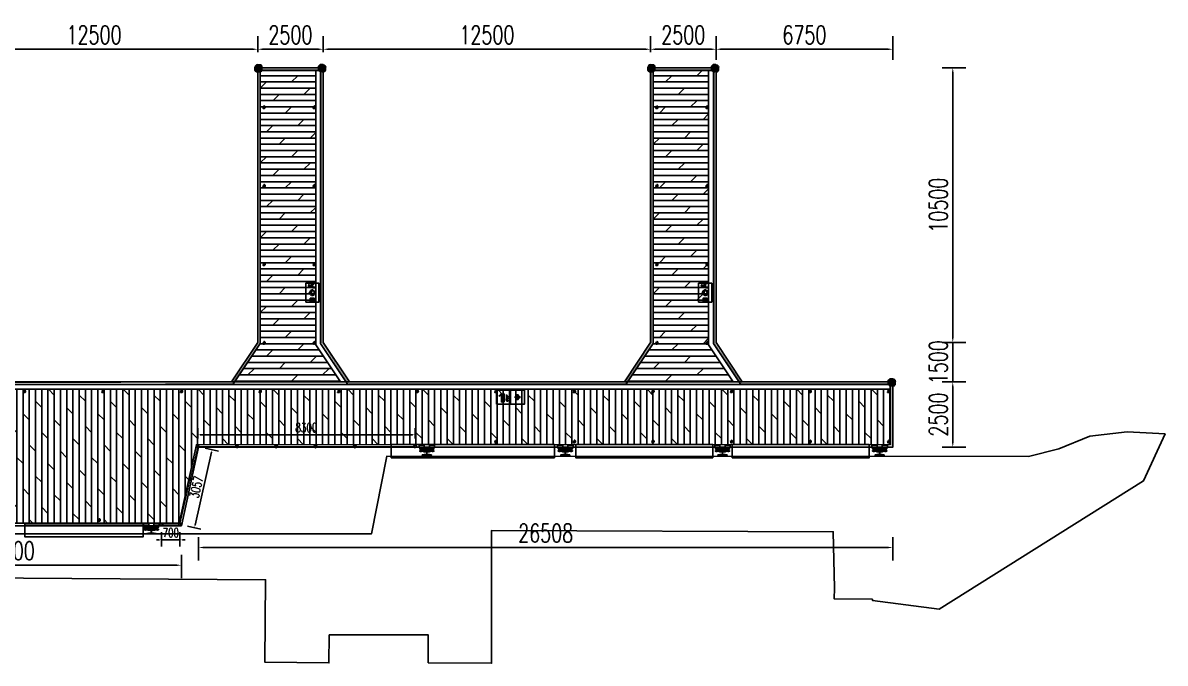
# Model space of a CAD drawing. Extents: x -18540 to 926017, y -610001 to -56924.
# Drawn here: x 711309 to 754926, y -328511 to -304045 of the extents above; entities that cross this region are included whole.
import ezdxf

# ---------------------------------------------------------------- set-up
doc = ezdxf.new("R2010")
doc.units = 0
doc.header["$LTSCALE"] = 10
doc.header["$MEASUREMENT"] = 0
doc.linetypes.add('ACAD_ISO14W100', pattern=[24, 12, -3, 0, -3, 0, -3, 0, -3])
doc.linetypes.add('CENTER', pattern=[2, 1.25, -0.25, 0.25, -0.25])
for name, color, linetype in [('PUB_DIM', 3, 'Continuous'), ('STAIR', 2, 'Continuous'), ('SURFACE', 6, 'Continuous'), ('W-ALUMINUM_FRAME铝架', 30, 'Continuous'), ('W-FLOAT_BOWL浮筒', 253, 'Continuous'), ('W-MOUNTING固定方式', 5, 'Continuous'), ('W-PLASTIC_RAILINGS塑木栏杆', 6, 'Continuous'), ('W-STEEL_FRAME钢架', 3, 'Continuous'), ('W-WOOD_FLOOR木地板', 30, 'Continuous')]:
    doc.layers.add(name, color=color, linetype=linetype)
for name, color, linetype, lineweight in [('护舷', 40, 'Continuous', 15), ('护角', 8, 'Continuous', 9), ('文字标注', 7, 'Continuous', 18)]:
    doc.layers.add(name, color=color, linetype=linetype, lineweight=lineweight)
doc.styles.add('STANDARD_T3', font='simplex.shx', dxfattribs={"width": 0.7, "bigfont": 'gbcbig.shx'})
doc.dimstyles.new('W&&100', dxfattribs={"dimtxt": 350, "dimasz": 100, "dimexe": 250, "dimexo": 300, "dimgap": 100, "dimtad": 1, "dimdec": 0, "dimzin": 0, "dimdsep": 46, "dimtxsty": 'STANDARD_T3', "dimcen": 0.09, "dimclrd": 1, "dimclre": 1, "dimclrt": 7, "dimazin": 2, "dimtfac": 1, "dimtdec": 0, "dimtix": 1, "dimtmove": 2, "dimatfit": 3, "dimfxl": 100, "dimtolj": 1, "dimtzin": 0, "dimarcsym": 0})
doc.dimstyles.new('W&&200', dxfattribs={"dimtxt": 700, "dimasz": 200, "dimexe": 500, "dimexo": 600, "dimgap": 200, "dimtad": 1, "dimdec": 0, "dimzin": 0, "dimdsep": 46, "dimtxsty": 'STANDARD_T3', "dimcen": 0.09, "dimclrd": 1, "dimclre": 1, "dimclrt": 7, "dimazin": 2, "dimtfac": 1, "dimtdec": 0, "dimtix": 1, "dimtmove": 2, "dimatfit": 3, "dimfxl": 100, "dimtolj": 1, "dimtzin": 0, "dimarcsym": 0})
pattern_1 = [(315, (-2455400.198, 1604377.926), (5.612660076, 5.612660076), []), (45, (-2455400.198, 1604377.926), (-5.612660076, 5.612660076), [])]
pattern_2 = [(315, (-2455400.198, 1604287.926), (5.612660076, 5.612660076), []), (45, (-2455400.198, 1604287.926), (-5.612660076, 5.612660076), [])]

# ---------------------------------------------------------------- blocks, each defined once
blk = doc.blocks.new('A$C9549bc64')
h = blk.add_hatch(color=256)
h.dxf.hatch_style = 1
h.paths.add_polyline_path([(184, 336), (184, 86), (284, 86)])
h = blk.add_hatch(color=256)
h.dxf.hatch_style = 1
edge = h.paths.add_edge_path()
edge.add_arc((480, 392), 108, 196.2965, 205.0439)
edge.add_arc((468, 386), 94.8, 205.0439, 214.3785)
edge.add_arc((433, 362), 52.4, 214.3785, 254.5692)
edge.add_arc((412, 285), 27.9, 18.3701, 74.5692, ccw=False)
edge.add_arc((409, 284), 30.5, -13.9571, 18.3701, ccw=False)
edge.add_arc((424, 281), 15.7, 300.4508, 346.0429, ccw=False)
edge.add_arc((420, 286), 22.4, 267.3708, 300.4508, ccw=False)
edge.add_arc((421, 296), 32, 239.8196, 267.3708, ccw=False)
edge.add_arc((436, 323), 62.7, 222.4174, 239.8196, ccw=False)
edge.add_arc((440, 326), 67.5, 205.6516, 222.4174, ccw=False)
edge.add_arc((464, 337), 94.3, 195.8057, 205.6516, ccw=False)
edge.add_arc((487, 344), 119, 187.03, 195.8057, ccw=False)
edge.add_arc((411, 335), 41.8, 167.9085, 187.03, ccw=False)
edge.add_arc((450, 326), 81.4, 154.2372, 167.9085, ccw=False)
edge = h.paths.add_edge_path()
edge.add_arc((485, 328), 120, 200.7545, 208.5371)
edge.add_arc((430, 299), 57.4, 208.5371, 219.7756)
edge.add_arc((534, 385), 192, 219.7756, 225.0173)
edge.add_arc((472, 323), 105, 225.0173, 232.1063)
edge.add_arc((422, 259), 23.7, 232.1063, 271.1094)
edge.add_arc((423, 219), 16.8, 44.3519, 91.1094, ccw=False)
edge.add_arc((421, 217), 19.2, 22.6325, 44.3519, ccw=False)
edge.add_arc((425, 218), 15.1, -1.9435, 22.6325, ccw=False)
edge.add_arc((430, 218), 10.2, 330.8057, 358.0565, ccw=False)
edge.add_arc((417, 225), 24.9, 313.4434, 330.8057, ccw=False)
edge.add_arc((422, 221), 18.4, 267.3708, 313.4434, ccw=False)
edge.add_arc((422, 238), 35.4, 234.5633, 267.3708, ccw=False)
edge.add_arc((423, 238), 35.7, 222.2933, 234.5633, ccw=False)
edge.add_arc((504, 312), 146, 216.228, 222.2933, ccw=False)
edge.add_arc((446, 269), 73.8, 192.6367, 216.228, ccw=False)
edge.add_arc((459, 272), 86.8, 170.9128, 192.6367, ccw=False)
edge = h.paths.add_edge_path()
edge.add_arc((486, 244), 121, 196.1194, 209.7614)
edge.add_arc((481, 242), 116, 209.7614, 223.6848)
edge.add_arc((436, 198), 53.4, 223.6848, 259.6161)
edge.add_arc((424, 132), 14.3, 6.3261, 79.6161, ccw=False)
edge.add_arc((420, 131), 18.6, -17.8938, 6.3261, ccw=False)
edge.add_arc((421, 131), 17.6, 317.1511, 342.1062, ccw=False)
edge.add_arc((418, 133), 20.8, 291.8893, 317.1511, ccw=False)
edge.add_arc((411, 151), 40.2, 273.7787, 291.8893, ccw=False)
edge.add_arc((411, 151), 40, 248.9125, 273.7787, ccw=False)
edge.add_arc((412, 153), 42.5, 224.8175, 248.9125, ccw=False)
edge.add_arc((407, 148), 35.5, 208.2935, 224.8175, ccw=False)
edge.add_arc((515, 206), 158, 200.4817, 208.2935, ccw=False)
edge.add_arc((433, 176), 70.6, 177.3708, 200.4817, ccw=False)
edge.add_arc((454, 175), 91.3, 157.0783, 177.3708, ccw=False)
h = blk.add_hatch(color=1)
h.dxf.hatch_style = 1
h.paths.add_polyline_path([(780, 285), (780, 355), (820, 355), (820, 285), (890, 285), (890, 245), (820, 245), (820, 175), (780, 175), (780, 245), (710, 245), (710, 285)])
for p, q in [((0, 530), (1061, 530)), ((530, 530), (530, 0))]:
    blk.add_line(p, q)
for points in [[(0, 530), (1063, 530), (1063, 0), (0, 0)], [(184, 336), (284, 336), (284, 86), (184, 86)], [(217, 401), (252, 401), (252, 336), (217, 336)]]:
    blk.add_lwpolyline(points, close=True)
for points in [[(217, 380), (171, 380), (171, 360), (217, 360)], [(184, 336), (184, 86), (284, 86), (184, 336)], [(252, 360), (291, 360), (291, 380), (252, 380)], [(369, 210), (369, 210)]]:
    blk.add_lwpolyline(points)
blk.add_lwpolyline([(369, 210, 0.059595), (381, 184, 0.060827), (397, 161, 0.158077), (426, 146, -0.331154), (438, 133, -0.106074), (437, 125, -0.10932), (433, 119, -0.110674), (426, 114, -0.079187), (414, 111, -0.108927), (397, 114, -0.105524), (382, 123, -0.072225), (376, 131, -0.034099), (367, 151, -0.101184), (362, 179, -0.088775), (369, 210)], format="xyb")
for points in [[(376, 362, 0.038186), (382, 346, 0.040752), (390, 333, 0.177185), (419, 312, -0.250251), (438, 294, -0.141997), (439, 277, -0.201599), (432, 267, -0.14535), (419, 264, -0.120797), (405, 268, -0.076078), (390, 280, -0.073285), (379, 297, -0.042987), (373, 312, -0.03831), (370, 329, -0.083628), (370, 343, -0.059723), (376, 362)], [(373, 286, 0.033971), (380, 271, 0.049077), (386, 262, 0.022875), (398, 249, 0.030941), (408, 240, 0.171845), (423, 235, -0.206897), (435, 230, -0.095053), (439, 224, -0.107646), (440, 218, -0.119467), (439, 213, -0.075903), (434, 207, -0.203782), (421, 202, -0.144135), (402, 209, -0.05359), (396, 214, -0.026471), (386, 226, -0.103302), (374, 253, -0.095073), (373, 286)]]:
    blk.add_lwpolyline(points, format="xyb", close=True)
at = {"color": 1}
blk.add_lwpolyline([(780, 285), (780, 355), (820, 355), (820, 285), (890, 285), (890, 245), (820, 245), (820, 175), (780, 175), (780, 245), (710, 245), (710, 285)], close=True, dxfattribs=at)
for centre, radius, start, end in [((206, 276), 110, 108.7959, 170.8595), ((203, 251), 113, 106.3658, 158.3757)]:
    blk.add_arc(centre, radius, start, end)
blk = doc.blocks.new('HW200a')
at = {"layer": 'W-STEEL_FRAME钢架'}
blk.add_lwpolyline([(-1440883, 1205965), (-1440803, 1205965), (-1440803, 1205953), (-1441003, 1205953), (-1441003, 1205965), (-1440923, 1205965, 0.414214), (-1440907, 1205981), (-1440907, 1206125, 0.414214), (-1440923, 1206141), (-1441003, 1206141), (-1441003, 1206153), (-1440803, 1206153), (-1440803, 1206141), (-1440883, 1206141, 0.414214), (-1440899, 1206125), (-1440899, 1205981, 0.414214)], format="xyb", close=True, dxfattribs=at)
blk = doc.blocks.new('A$C73597c6a')
h = blk.add_hatch()
h.set_pattern_fill('ANSI37', color=256, scale=5, angle=-90)
h.set_pattern_definition(pattern_1)
h.paths.add_polyline_path([(190, 358, 0.414214), (185, 353), (185, 338), (250, 338), (250, 344), (280, 344), (280, 353, 0.414214), (275, 358)])
h.paths.add_polyline_path([(275, 298, 0.414214), (280, 303), (280, 310), (250, 310), (250, 317), (185, 317), (185, 303, 0.414214), (190, 298)])
h = blk.add_hatch()
h.set_pattern_fill('ANSI37', color=256, scale=5, angle=-90)
h.set_pattern_definition(pattern_2)
h.paths.add_polyline_path([(190, 268, 0.414214), (185, 263), (185, 248), (250, 248), (250, 254), (280, 254), (280, 263, 0.414214), (275, 268)])
h.paths.add_polyline_path([(275, 208, 0.414214), (280, 213), (280, 220), (250, 220), (250, 227), (185, 227), (185, 213, 0.414214), (190, 208)])
h = blk.add_hatch()
h.set_pattern_fill('ANSI37', color=256, scale=5, angle=-90)
h.set_pattern_definition(pattern_1)
h.paths.add_polyline_path([(319, 358, 0.414214), (314, 353), (314, 344), (344, 344), (344, 338), (409, 338), (409, 353, 0.414214), (404, 358)])
h.paths.add_polyline_path([(404, 298, 0.414214), (409, 303), (409, 317), (344, 317), (344, 310), (314, 310), (314, 303, 0.414214), (319, 298)])
h = blk.add_hatch()
h.set_pattern_fill('ANSI37', color=256, scale=5, angle=-90)
h.set_pattern_definition(pattern_2)
h.paths.add_polyline_path([(319, 268, 0.414214), (314, 263), (314, 254), (344, 254), (344, 248), (409, 248), (409, 263, 0.414214), (404, 268)])
h.paths.add_polyline_path([(404, 208, 0.414214), (409, 213), (409, 227), (344, 227), (344, 220), (314, 220), (314, 213, 0.414214), (319, 208)])
for p, q in [((65, 336), (49, 336)), ((65, 319), (49, 319)), ((65, 246), (49, 246)), ((65, 229), (49, 229)), ((80, 336), (96, 336)), ((80, 319), (96, 319)), ((80, 246), (96, 246)), ((80, 229), (96, 229)), ((514, 336), (498, 336)), ((514, 319), (498, 319)), ((514, 246), (498, 246)), ((514, 229), (498, 229)), ((529, 336), (544, 336)), ((529, 319), (544, 319)), ((529, 246), (544, 246)), ((529, 229), (544, 229))]:
    blk.add_line(p, q)
for points in [[(200, 454), (200, 377), (0, 377), (0, 454)], [(394, 454), (394, 377), (594, 377), (594, 454)], [(25, 338), (25, 316), (255, 316), (255, 338)], [(25, 248), (25, 226), (255, 226), (255, 248)], [(64, 310), (51, 310), (49, 311), (49, 344), (51, 345), (64, 345), (65, 344), (65, 311)], [(64, 220), (51, 220), (49, 221), (49, 254), (51, 255), (64, 255), (65, 254), (65, 221)], [(65, 377), (65, 212), (80, 212), (80, 377)], [(81, 310), (94, 310), (96, 311), (96, 344), (94, 345), (81, 345), (80, 344), (80, 311)], [(81, 220), (94, 220), (96, 221), (96, 254), (94, 255), (81, 255), (80, 254), (80, 221)], [(471, 85), (471, 75), (121, 75), (121, 85)], [(165, 377), (165, 212), (180, 212), (180, 377)], [(250, 338), (250, 317), (185, 317), (185, 338)], [(250, 248), (250, 227), (185, 227), (185, 248)], [(280, 344), (280, 310), (250, 310), (250, 344)], [(280, 254), (280, 220), (250, 220), (250, 254)], [(314, 344), (314, 310), (344, 310), (344, 344)], [(314, 254), (314, 220), (344, 220), (344, 254)], [(569, 338), (569, 316), (339, 316), (339, 338)], [(569, 248), (569, 226), (339, 226), (339, 248)], [(344, 338), (344, 317), (409, 317), (409, 338)], [(344, 248), (344, 227), (409, 227), (409, 248)], [(429, 377), (429, 212), (414, 212), (414, 377)], [(512, 310), (500, 310), (498, 311), (498, 344), (500, 345), (512, 345), (514, 344), (514, 311)], [(512, 220), (500, 220), (498, 221), (498, 254), (500, 255), (512, 255), (514, 254), (514, 221)], [(529, 377), (529, 212), (514, 212), (514, 377)], [(530, 310), (543, 310), (544, 311), (544, 344), (543, 345), (530, 345), (529, 344), (529, 311)], [(530, 220), (543, 220), (544, 221), (544, 254), (543, 255), (530, 255), (529, 254), (529, 221)]]:
    blk.add_lwpolyline(points, close=True)
for points in [[(280, 353), (280, 303, -0.414214), (275, 298), (190, 298, -0.414214), (185, 303), (185, 353, -0.414214), (190, 358), (275, 358, -0.414214)], [(280, 263), (280, 213, -0.414214), (275, 208), (190, 208, -0.414214), (185, 213), (185, 263, -0.414214), (190, 268), (275, 268, -0.414214)], [(314, 353), (314, 303, 0.414214), (319, 298), (404, 298, 0.414214), (409, 303), (409, 353, 0.414214), (404, 358), (319, 358, 0.414214)], [(314, 263), (314, 213, 0.414214), (319, 208), (404, 208, 0.414214), (409, 213), (409, 263, 0.414214), (404, 268), (319, 268, 0.414214)]]:
    blk.add_lwpolyline(points, format="xyb", close=True)
for centre, radius, start, end in [((57, 341), 7.29, 143.1301, 216.8699), ((76, 327), 27, 161.0662, 198.9338), ((57, 314), 7.29, 143.1301, 216.8699), ((57, 251), 7.29, 143.1301, 216.8699), ((76, 237), 27, 161.0662, 198.9338), ((57, 224), 7.29, 143.1301, 216.8699), ((58, 341), 7.29, 323.1301, 36.8699), ((38, 327), 27, 341.0662, 18.9338), ((58, 314), 7.29, 323.1301, 36.8699), ((58, 251), 7.29, 323.1301, 36.8699), ((38, 237), 27, 341.0662, 18.9338), ((58, 224), 7.29, 323.1301, 36.8699), ((87, 341), 7.29, 143.1301, 216.8699), ((107, 327), 27, 161.0662, 198.9338), ((87, 314), 7.29, 143.1301, 216.8699), ((87, 251), 7.29, 143.1301, 216.8699), ((107, 237), 27, 161.0662, 198.9338), ((87, 224), 7.29, 143.1301, 216.8699), ((88, 341), 7.29, 323.1301, 36.8699), ((69, 327), 27, 341.0662, 18.9338), ((88, 314), 7.29, 323.1301, 36.8699), ((88, 251), 7.29, 323.1301, 36.8699), ((69, 237), 27, 341.0662, 18.9338), ((88, 224), 7.29, 323.1301, 36.8699), ((505, 341), 7.29, 143.1301, 216.8699), ((525, 327), 27, 161.0662, 198.9338), ((505, 314), 7.29, 143.1301, 216.8699), ((505, 251), 7.29, 143.1301, 216.8699), ((525, 237), 27, 161.0662, 198.9338), ((505, 224), 7.29, 143.1301, 216.8699), ((506, 341), 7.29, 323.1301, 36.8699), ((487, 327), 27, 341.0662, 18.9338), ((506, 314), 7.29, 323.1301, 36.8699), ((506, 251), 7.29, 323.1301, 36.8699), ((487, 237), 27, 341.0662, 18.9338), ((506, 224), 7.29, 323.1301, 36.8699), ((536, 341), 7.29, 143.1301, 216.8699), ((556, 327), 27, 161.0662, 198.9338), ((536, 314), 7.29, 143.1301, 216.8699), ((536, 251), 7.29, 143.1301, 216.8699), ((556, 237), 27, 161.0662, 198.9338), ((536, 224), 7.29, 143.1301, 216.8699), ((537, 341), 7.29, 323.1301, 36.8699), ((517, 327), 27, 341.0662, 18.9338), ((537, 314), 7.29, 323.1301, 36.8699), ((537, 251), 7.29, 323.1301, 36.8699), ((517, 237), 27, 341.0662, 18.9338), ((537, 224), 7.29, 323.1301, 36.8699)]:
    blk.add_arc(centre, radius, start, end)
at = {"layer": 'W-STEEL_FRAME钢架', "rotation": 180}
blk.add_blockref('HW200a', (-1440607, 1206238), dxfattribs=at)
blk = doc.blocks.new('A$C6f7a73f6')
blk.add_hatch(color=3).paths.add_polyline_path([(485, 384), (635, 384, 1)])
at = {"color": 5}
for p, q in [((228, 434), (240, 434)), ((228, 408), (240, 408)), ((228, 363), (240, 363)), ((228, 337), (240, 337)), ((293, 399), (305, 399)), ((293, 372), (305, 372))]:
    blk.add_line(p, q, dxfattribs=at)
at = {"color": 0, "linetype": 'ByBlock'}
blk.add_lwpolyline([(200, 634), (920, 634), (920, 134), (200, 134)], close=True, dxfattribs=at)
blk.add_lwpolyline([(200, 459), (350, 459), (350, 309), (200, 309)], close=True)
at = {"color": 6}
for points in [[(478, 432), (450, 450)], [(512, 466), (494, 496)], [(561, 480), (560, 516)], [(606, 468), (624, 496)], [(643, 430), (674, 448)], [(466, 384), (430, 386)], [(477, 338), (446, 320)], [(514, 304), (496, 272)], [(559, 288), (560, 256)], [(608, 302), (626, 272)], [(642, 336), (674, 318)], [(654, 384), (690, 386)]]:
    blk.add_lwpolyline(points, dxfattribs=at)
at = {"color": 7, "true_color": 0xffffff}
for points in [[(778, 503), (777, 511), (817, 525)], [(778, 503), (871, 504), (875, 512), (834, 522)], [(846, 441), (805, 439), (797, 435)], [(797, 435), (854, 438)], [(817, 440), (817, 456), (805, 456)], [(805, 439), (805, 456)], [(812, 468), (809, 456)], [(809, 456), (841, 457)], [(815, 489), (811, 484), (812, 476)], [(812, 476), (840, 478)], [(812, 468), (840, 470), (841, 457)], [(817, 529), (814, 505)], [(815, 489), (836, 486), (840, 482)], [(816, 468), (816, 477)], [(839, 502), (833, 530), (817, 529)], [(837, 453), (817, 456)], [(819, 501), (819, 489)], [(819, 489), (820, 477)], [(832, 485), (832, 477)], [(835, 502), (836, 486)], [(836, 469), (836, 478)], [(845, 454), (841, 457), (837, 453)], [(837, 453), (838, 441)], [(840, 478), (840, 482)], [(846, 441), (845, 454)], [(846, 441), (854, 438)], [(855, 418), (854, 438)], [(779, 406), (755, 384), (744, 359), (741, 347)], [(777, 349), (741, 347)], [(741, 335), (741, 339), (741, 347)], [(742, 319), (742, 323), (742, 331)], [(743, 302), (743, 307), (742, 315)], [(744, 290), (743, 294), (747, 299)], [(744, 290), (743, 298)], [(746, 335), (745, 339), (745, 347)], [(746, 319), (746, 323), (746, 331)], [(747, 303), (747, 307), (747, 315)], [(748, 290), (749, 347)], [(750, 335), (749, 339), (749, 347)], [(750, 319), (750, 323), (750, 331)], [(751, 303), (751, 307), (751, 315)], [(752, 291), (751, 299)], [(752, 291), (752, 295), (755, 299)], [(754, 335), (753, 339), (753, 348)], [(754, 319), (754, 323), (754, 331)], [(755, 303), (755, 307), (755, 315)], [(756, 291), (757, 348)], [(758, 340), (757, 344), (757, 348)], [(759, 319), (758, 323), (758, 336)], [(759, 303), (759, 307), (759, 315)], [(760, 291), (760, 299)], [(760, 291), (760, 299)], [(762, 340), (761, 344), (761, 348)], [(762, 324), (762, 328), (762, 336)], [(763, 303), (763, 308), (763, 320)], [(764, 291), (765, 348)], [(766, 340), (765, 344), (765, 348)], [(766, 324), (766, 328), (766, 336)], [(767, 308), (767, 312), (767, 320)], [(768, 291), (768, 296), (767, 304)], [(768, 291), (768, 296), (768, 300), (771, 304)], [(770, 340), (769, 344), (769, 348)], [(770, 324), (770, 328), (770, 336)], [(771, 308), (771, 312), (771, 320)], [(772, 292), (773, 349)], [(774, 340), (774, 345), (773, 349)], [(775, 324), (774, 328), (774, 336)], [(775, 308), (775, 312), (775, 320)], [(776, 292), (776, 296), (776, 304)], [(792, 374), (780, 369), (777, 357)], [(777, 357), (777, 349)], [(779, 406), (794, 419), (797, 435)], [(792, 374), (825, 367), (861, 373)], [(798, 431), (854, 434)], [(855, 418), (860, 406), (872, 402)], [(878, 358), (874, 370), (861, 373)], [(872, 402), (880, 403)], [(892, 411), (891, 358), (878, 358)], [(881, 394), (882, 374), (878, 358)], [(880, 411), (881, 394)], [(892, 411), (880, 411)], [(881, 394), (893, 395)], [(882, 374), (894, 375)], [(890, 366), (915, 364)], [(892, 403), (913, 404)], [(896, 403), (898, 367)], [(897, 399), (917, 400)], [(898, 371), (918, 368)], [(913, 404), (915, 364)], [(917, 400), (918, 368)]]:
    blk.add_lwpolyline(points, dxfattribs=at)
at = {"color": 6}
blk.add_circle((560, 384), 75, dxfattribs=at)
at = {"color": 5}
for centre, radius in [((311, 385), 31), ((325, 385), 6)]:
    blk.add_circle(centre, radius, dxfattribs=at)
for centre, start, end in [((234, 434), 0, 180), ((234, 408), 180, 0), ((234, 363), 0, 180), ((234, 337), 180, 0), ((299, 399), 0, 180), ((299, 372), 180, 0)]:
    blk.add_arc(centre, 6, start, end, dxfattribs=at)
blk = doc.blocks.new('ZFQ')
at = {"layer": 'W-WOOD_FLOOR木地板'}
h = blk.add_hatch(dxfattribs=at)
h.set_pattern_fill('DOLMIT', color=256, scale=300)
h.set_pattern_definition([(0, (-1737049.58, -2606807.6), (0, 238.122618), []), (45, (-1737049.6, -2606807.6), (-476.24491, 476.24491), [336.75638, -673.512])])
h.paths.add_polyline_path([(965, 11900), (-1150, 11900), (-1150, 1470), (-2130, 0), (1907, 0), (965, 1414)])
at = {"layer": 'W-ALUMINUM_FRAME铝架', "color": 0}
for points in [[(965, 11900), (965, 1414), (1907, 0)], [(1150, 11900), (1150, 1470), (2130, 0)]]:
    blk.add_lwpolyline(points, dxfattribs=at)
at = {"layer": 'W-STEEL_FRAME钢架'}
for points in [[(-2250, 0), (-1250, 1500), (-1250, 12000), (1250, 12000), (1250, 1500), (2250, 0)], [(-2130, 0), (-1150, 1470), (-1150, 11900), (1150, 11900), (1150, 1470), (2130, 0)]]:
    blk.add_lwpolyline(points, close=True, dxfattribs=at)
at = {"layer": 'W-STEEL_FRAME钢架', "rotation": 90}
blk.add_blockref('A$C6f7a73f6', (1218, 2846), dxfattribs=at)
blk = doc.blocks.new('*D2583')
at = {"layer": 'Defpoints', "color": 0, "transparency": 16777216}
for p in [(737777, -305055), (737777, -316262), (744527, -317762)]:
    blk.add_point(p, dxfattribs=at)
at = {"layer": 'W-STEEL_FRAME钢架', "color": 1, "lineweight": -2, "transparency": 16777216}
for p, q in [((737777, -305455), (737777, -304555)), ((744527, -305455), (744527, -304555)), ((744327, -305055), (737977, -305055))]:
    blk.add_line(p, q, dxfattribs=at)
at = {"layer": 'W-STEEL_FRAME钢架', "color": 1, "transparency": 16777216}
for points in [[(737977, -305021), (737977, -305088), (737777, -305055)], [(744327, -305021), (744327, -305088), (744527, -305055)]]:
    blk.add_solid(points, dxfattribs=at)
at = {"layer": 'W-STEEL_FRAME钢架', "color": 7, "transparency": 16777216, "insert": (741152, -304505), "char_height": 700, "attachment_point": 5, "style": 'STANDARD_T3'}
blk.add_mtext('\\A1;6750', dxfattribs=at)
blk = doc.blocks.new('*D2584')
at = {"layer": 'Defpoints', "color": 0, "transparency": 16777216}
for p in [(735277, -305055), (735277, -305762), (737777, -316262)]:
    blk.add_point(p, dxfattribs=at)
at = {"layer": 'W-STEEL_FRAME钢架', "color": 1, "lineweight": -2, "transparency": 16777216}
for p, q in [((735277, -305162), (735277, -304555)), ((737777, -305455), (737777, -304555)), ((737577, -305055), (735477, -305055))]:
    blk.add_line(p, q, dxfattribs=at)
at = {"layer": 'W-STEEL_FRAME钢架', "color": 1, "transparency": 16777216}
for points in [[(735477, -305021), (735477, -305088), (735277, -305055)], [(737577, -305021), (737577, -305088), (737777, -305055)]]:
    blk.add_solid(points, dxfattribs=at)
at = {"layer": 'W-STEEL_FRAME钢架', "color": 7, "transparency": 16777216, "insert": (736527, -304505), "char_height": 700, "attachment_point": 5, "style": 'STANDARD_T3'}
blk.add_mtext('\\A1;2500', dxfattribs=at)
blk = doc.blocks.new('*D2585')
at = {"layer": 'Defpoints', "color": 0, "transparency": 16777216}
for p in [(722777, -305055), (722777, -305762), (735277, -305762)]:
    blk.add_point(p, dxfattribs=at)
at = {"layer": 'W-STEEL_FRAME钢架', "color": 1, "lineweight": -2, "transparency": 16777216}
for p, q in [((722777, -305162), (722777, -304555)), ((735277, -305162), (735277, -304555)), ((735077, -305055), (722977, -305055))]:
    blk.add_line(p, q, dxfattribs=at)
at = {"layer": 'W-STEEL_FRAME钢架', "color": 1, "transparency": 16777216}
for points in [[(722977, -305021), (722977, -305088), (722777, -305055)], [(735077, -305021), (735077, -305088), (735277, -305055)]]:
    blk.add_solid(points, dxfattribs=at)
at = {"layer": 'W-STEEL_FRAME钢架', "color": 7, "transparency": 16777216, "insert": (729027, -304505), "char_height": 700, "attachment_point": 5, "style": 'STANDARD_T3'}
blk.add_mtext('\\A1;12500', dxfattribs=at)
blk = doc.blocks.new('*D2586')
at = {"layer": 'Defpoints', "color": 0, "transparency": 16777216}
for p in [(720277, -305055), (720277, -305762), (722777, -305762)]:
    blk.add_point(p, dxfattribs=at)
at = {"layer": 'W-STEEL_FRAME钢架', "color": 1, "lineweight": -2, "transparency": 16777216}
for p, q in [((720277, -305162), (720277, -304555)), ((722777, -305162), (722777, -304555)), ((722577, -305055), (720477, -305055))]:
    blk.add_line(p, q, dxfattribs=at)
at = {"layer": 'W-STEEL_FRAME钢架', "color": 1, "transparency": 16777216}
for points in [[(720477, -305021), (720477, -305088), (720277, -305055)], [(722577, -305021), (722577, -305088), (722777, -305055)]]:
    blk.add_solid(points, dxfattribs=at)
at = {"layer": 'W-STEEL_FRAME钢架', "color": 7, "transparency": 16777216, "insert": (721527, -304505), "char_height": 700, "attachment_point": 5, "style": 'STANDARD_T3'}
blk.add_mtext('\\A1;2500', dxfattribs=at)
blk = doc.blocks.new('*D2587')
at = {"layer": 'Defpoints', "color": 0, "transparency": 16777216}
for p in [(707777, -305055), (707777, -305762), (720277, -305762)]:
    blk.add_point(p, dxfattribs=at)
at = {"layer": 'W-STEEL_FRAME钢架', "color": 1, "lineweight": -2, "transparency": 16777216}
for p, q in [((707777, -305162), (707777, -304555)), ((720277, -305162), (720277, -304555)), ((720077, -305055), (707977, -305055))]:
    blk.add_line(p, q, dxfattribs=at)
at = {"layer": 'W-STEEL_FRAME钢架', "color": 1, "transparency": 16777216}
for points in [[(707977, -305021), (707977, -305088), (707777, -305055)], [(720077, -305021), (720077, -305088), (720277, -305055)]]:
    blk.add_solid(points, dxfattribs=at)
at = {"layer": 'W-STEEL_FRAME钢架', "color": 7, "transparency": 16777216, "insert": (714027, -304505), "char_height": 700, "attachment_point": 5, "style": 'STANDARD_T3'}
blk.add_mtext('\\A1;12500', dxfattribs=at)
blk = doc.blocks.new('*D2578')
at = {"layer": 'Defpoints', "color": 0, "transparency": 16777216}
for p in [(744527, -317762), (746816, -317762), (744527, -320262)]:
    blk.add_point(p, dxfattribs=at)
at = {"layer": 'W-STEEL_FRAME钢架', "color": 1, "lineweight": -2, "transparency": 16777216}
for p, q in [((746416, -317762), (747316, -317762)), ((746816, -320062), (746816, -317962)), ((746416, -320262), (747316, -320262))]:
    blk.add_line(p, q, dxfattribs=at)
at = {"layer": 'W-STEEL_FRAME钢架', "color": 1, "transparency": 16777216}
for points in [[(746783, -317962), (746850, -317962), (746816, -317762)], [(746783, -320062), (746850, -320062), (746816, -320262)]]:
    blk.add_solid(points, dxfattribs=at)
at = {"layer": 'W-STEEL_FRAME钢架', "color": 7, "transparency": 16777216, "insert": (746266, -319012), "char_height": 700, "attachment_point": 5, "rotation": 90, "style": 'STANDARD_T3'}
blk.add_mtext('\\A1;2500', dxfattribs=at)
blk = doc.blocks.new('*D2581')
at = {"layer": 'Defpoints', "color": 0, "transparency": 16777216}
for p in [(704062, -323262), (717362, -323262), (717362, -324768)]:
    blk.add_point(p, dxfattribs=at)
at = {"layer": 'W-STEEL_FRAME钢架', "color": 1, "lineweight": -2, "transparency": 16777216}
for p, q in [((704062, -324368), (704062, -325268)), ((717362, -324368), (717362, -325268)), ((704262, -324768), (717162, -324768))]:
    blk.add_line(p, q, dxfattribs=at)
at = {"layer": 'W-STEEL_FRAME钢架', "color": 1, "transparency": 16777216}
for points in [[(704262, -324735), (704262, -324802), (704062, -324768)], [(717162, -324735), (717162, -324802), (717362, -324768)]]:
    blk.add_solid(points, dxfattribs=at)
at = {"layer": 'W-STEEL_FRAME钢架', "color": 7, "transparency": 16777216, "insert": (710712, -324218), "char_height": 700, "attachment_point": 5, "style": 'STANDARD_T3'}
blk.add_mtext('\\A1;13300', dxfattribs=at)
blk = doc.blocks.new('*D2582')
at = {"layer": 'Defpoints', "color": 0, "transparency": 16777216}
for p in [(718019, -320263), (744527, -320262), (744527, -324091)]:
    blk.add_point(p, dxfattribs=at)
at = {"layer": 'W-STEEL_FRAME钢架', "color": 1, "lineweight": -2, "transparency": 16777216}
for p, q in [((718019, -323692), (718019, -324592)), ((744527, -323691), (744527, -324591)), ((718219, -324092), (744327, -324091))]:
    blk.add_line(p, q, dxfattribs=at)
at = {"layer": 'W-STEEL_FRAME钢架', "color": 1, "transparency": 16777216}
for points in [[(718219, -324059), (718219, -324125), (718019, -324092)], [(744327, -324058), (744327, -324124), (744527, -324091)]]:
    blk.add_solid(points, dxfattribs=at)
at = {"layer": 'W-STEEL_FRAME钢架', "color": 7, "transparency": 16777216, "insert": (731273, -323542), "char_height": 700, "attachment_point": 5, "rotation": 0.0018, "style": 'STANDARD_T3'}
blk.add_mtext('\\A1;26508', dxfattribs=at)
blk = doc.blocks.new('*D2594')
at = {"layer": 'Defpoints', "color": 0, "transparency": 16777216}
for p in [(737777, -316262), (746816, -316262), (744527, -317762)]:
    blk.add_point(p, dxfattribs=at)
at = {"layer": 'W-STEEL_FRAME钢架', "color": 1, "lineweight": -2, "transparency": 16777216}
for p, q in [((746816, -316062), (746816, -315862)), ((746416, -316262), (747316, -316262)), ((746816, -317762), (746816, -316262)), ((746416, -317762), (747316, -317762)), ((746816, -317962), (746816, -318162))]:
    blk.add_line(p, q, dxfattribs=at)
at = {"layer": 'W-STEEL_FRAME钢架', "color": 1, "transparency": 16777216}
for points in [[(746783, -316062), (746850, -316062), (746816, -316262)], [(746783, -317962), (746850, -317962), (746816, -317762)]]:
    blk.add_solid(points, dxfattribs=at)
at = {"layer": 'W-STEEL_FRAME钢架', "color": 7, "transparency": 16777216, "insert": (746266, -317012), "char_height": 700, "attachment_point": 5, "rotation": 90, "style": 'STANDARD_T3'}
blk.add_mtext('\\A1;1500', dxfattribs=at)
blk = doc.blocks.new('*D2595')
at = {"layer": 'Defpoints', "color": 0, "transparency": 16777216}
for p in [(737777, -305762), (746816, -305762), (737777, -316262)]:
    blk.add_point(p, dxfattribs=at)
at = {"layer": 'W-STEEL_FRAME钢架', "color": 1, "lineweight": -2, "transparency": 16777216}
for p, q in [((746416, -305762), (747316, -305762)), ((746816, -316062), (746816, -305962)), ((746416, -316262), (747316, -316262))]:
    blk.add_line(p, q, dxfattribs=at)
at = {"layer": 'W-STEEL_FRAME钢架', "color": 1, "transparency": 16777216}
for points in [[(746783, -305962), (746850, -305962), (746816, -305762)], [(746783, -316062), (746850, -316062), (746816, -316262)]]:
    blk.add_solid(points, dxfattribs=at)
at = {"layer": 'W-STEEL_FRAME钢架', "color": 7, "transparency": 16777216, "insert": (746266, -311012), "char_height": 700, "attachment_point": 5, "rotation": 90, "style": 'STANDARD_T3'}
blk.add_mtext('\\A1;10500', dxfattribs=at)
blk = doc.blocks.new('护角')
at = {"layer": '护角', "linetype": 'Continuous', "lineweight": 0}
h = blk.add_hatch(dxfattribs=at)
h.set_pattern_fill('ANGLE', color=40, scale=5, angle=45)
h.set_pattern_definition([(45, (0, 0), (-24.6957, 24.6957), [25.4, -9.525]), (135, (0, 0), (-24.6957, -24.6957), [25.4, -9.525])])
h.paths.add_polyline_path([(229, 177, 0.414214), (177, 229), (0, 229), (0, 100, 0.414214), (100, 0), (229, 0)])
h.paths.add_polyline_path([(177, 280), (67, 280), (0, 229), (177, 229)])
h.paths.add_polyline_path([(177, 280), (177, 229, -0.414214), (229, 177), (280, 177, 0.414214)])
h.paths.add_polyline_path([(280, 177), (229, 177), (229, 0), (280, 65)])
at = {"layer": '护角', "color": 40, "linetype": 'Continuous', "lineweight": 0}
for p, q in [((0, 229), (67, 280)), ((0, 229), (0, 100)), ((177, 229), (0, 229)), ((67, 280), (177, 280)), ((100, 0), (229, 0)), ((177, 229), (177, 280)), ((229, 177), (229, 0)), ((229, 177), (280, 177)), ((229, 0), (280, 65)), ((280, 177), (280, 65))]:
    blk.add_line(p, q, dxfattribs=at)
at = {"layer": '护角', "color": 1, "linetype": 'CENTER', "ltscale": 0.2}
for p, q in [((224, 229), (235, 229)), ((229, 224), (229, 235))]:
    blk.add_line(p, q, dxfattribs=at)
at = {"layer": '护角', "color": 40, "linetype": 'Continuous', "lineweight": 0}
for centre, radius, start, end in [((100, 100), 100, 180, 270), ((177, 177), 103, 0, 90), ((177, 177), 52.2, 0, 90)]:
    blk.add_arc(centre, radius, start, end, dxfattribs=at)
blk = doc.blocks.new('A$Cfe1adb12')
at = {"layer": '护舷', "rotation": 320.3357902113834}
blk.add_blockref('护角', (0, 179), dxfattribs=at)
blk = doc.blocks.new('*D2600')
at = {"layer": 'Defpoints', "color": 0, "transparency": 16777216}
for p in [(716608, -323209), (717308, -323209), (717308, -323800)]:
    blk.add_point(p, dxfattribs=at)
at = {"layer": '文字标注', "color": 1, "lineweight": -2, "transparency": 16777216}
for p, q in [((716608, -323509), (716608, -324050)), ((717308, -323509), (717308, -324050)), ((716508, -323800), (716408, -323800)), ((716608, -323800), (717308, -323800)), ((717408, -323800), (717508, -323800))]:
    blk.add_line(p, q, dxfattribs=at)
at = {"layer": '文字标注', "color": 1, "transparency": 16777216}
for points in [[(716508, -323784), (716508, -323817), (716608, -323800)], [(717408, -323784), (717408, -323817), (717308, -323800)]]:
    blk.add_solid(points, dxfattribs=at)
at = {"layer": '文字标注', "color": 7, "transparency": 16777216, "insert": (716958, -323525), "char_height": 350, "attachment_point": 5, "style": 'STANDARD_T3'}
blk.add_mtext('\\A1;700', dxfattribs=at)
blk = doc.blocks.new('*D2601')
at = {"layer": 'Defpoints', "color": 0, "transparency": 16777216}
for p in [(717984, -320227), (718539, -320353), (717308, -323209)]:
    blk.add_point(p, dxfattribs=at)
at = {"layer": '文字标注', "color": 1, "lineweight": -2, "transparency": 16777216}
for p, q in [((717886, -323237), (718517, -320451)), ((718276, -320294), (718783, -320408)), ((717601, -323275), (718108, -323390))]:
    blk.add_line(p, q, dxfattribs=at)
at = {"layer": '文字标注', "color": 1, "transparency": 16777216}
for points in [[(718501, -320447), (718534, -320454), (718539, -320353)], [(717870, -323233), (717902, -323241), (717864, -323335)]]:
    blk.add_solid(points, dxfattribs=at)
at = {"layer": '文字标注', "color": 7, "transparency": 16777216, "insert": (717934, -321783), "char_height": 350, "attachment_point": 5, "rotation": 77.2376, "style": 'STANDARD_T3'}
blk.add_mtext('\\A1;3057', dxfattribs=at)
blk = doc.blocks.new('*D2602')
at = {"layer": 'Defpoints', "color": 0, "transparency": 16777216}
for p in [(726284, -319786), (717984, -320227), (726284, -320227)]:
    blk.add_point(p, dxfattribs=at)
at = {"layer": '文字标注', "color": 1, "lineweight": -2, "transparency": 16777216}
for p, q in [((717984, -319927), (717984, -319536)), ((726284, -319927), (726284, -319536)), ((718084, -319786), (726184, -319786))]:
    blk.add_line(p, q, dxfattribs=at)
at = {"layer": '文字标注', "color": 1, "transparency": 16777216}
for points in [[(718084, -319769), (718084, -319803), (717984, -319786)], [(726184, -319769), (726184, -319803), (726284, -319786)]]:
    blk.add_solid(points, dxfattribs=at)
at = {"layer": '文字标注', "color": 7, "transparency": 16777216, "insert": (722134, -319511), "char_height": 350, "attachment_point": 5, "style": 'STANDARD_T3'}
blk.add_mtext('\\A1;8300', dxfattribs=at)

msp = doc.modelspace()

# ---------------------------------------------------------------- hatches: boundary and pattern name
at = {"layer": 'W-WOOD_FLOOR木地板'}
h = msp.add_hatch(dxfattribs=at)
h.set_pattern_fill('DOLMIT', color=256, scale=300, angle=90)
h.set_pattern_definition([(90, (-1051029.48, -2919039.24), (-238.122618, 1e-14), []), (135, (-1051029.5, -2919039.24), (-476.24491, -476.24491), [336.75638, -673.512])])
h.paths.add_polyline_path([(744429.6, -318046.8), (697695, -318046.8), (698758.2, -320775.4), (701073.4, -320165.1), (704161.6, -319855.8), (704161.6, -323161.8), (717281.1, -323161.8), (717938.6, -320162.6), (744429.6, -320161.8)])

# ---------------------------------------------------------------- linework, layer by layer
msp.add_lwpolyline([(707611.4, -325241.3), (720575.1, -325324), (720546.8, -328471.2), (722994.8, -328501.5), (723008, -327431.1), (726786.4, -327432.8), (726786, -328495.1), (729209.1, -328510.6), (729209.7, -323437.7), (742255.6, -323492), (742295.2, -325649.5), (742289, -326058.4), (743747.9, -326066.7), (743747.7, -326111.9), (746297.7, -326444.9), (754101.9, -321550), (754926, -319748.5), (753472.7, -319666.9), (752049.6, -319834), (750865.2, -320326.1), (749706.7, -320612.3), (725200.9, -320602), (724627, -323564.5), (703979.2, -323564.5)])
at = {"layer": 'PUB_DIM', "color": 3, "linetype": 'ACAD_ISO14W100'}
for p, q in [((720553.6, -307296.5), (720467.7, -307245.4)), ((720540, -307230.3), (720481.1, -307311.1)), ((722468.5, -307296.5), (722382.6, -307245.4)), ((722454.9, -307230.3), (722396, -307311.1)), ((735553.6, -307296.5), (735467.7, -307245.4)), ((735540, -307230.3), (735481.1, -307311.1)), ((737468.5, -307296.5), (737382.6, -307245.4)), ((737454.9, -307230.3), (737396, -307311.1)), ((720553.6, -310296.5), (720467.7, -310245.4)), ((720540, -310230.3), (720481.1, -310311.1)), ((722468.5, -310296.5), (722382.6, -310245.4)), ((722454.9, -310230.3), (722396, -310311.1)), ((735553.6, -310296.5), (735467.7, -310245.4)), ((735540, -310230.3), (735481.1, -310311.1)), ((737468.5, -310296.5), (737382.6, -310245.4)), ((737454.9, -310230.3), (737396, -310311.1)), ((720553.6, -313296.5), (720467.7, -313245.4)), ((720540, -313230.3), (720481.1, -313311.1)), ((722468.5, -313296.5), (722382.6, -313245.4)), ((722454.9, -313230.3), (722396, -313311.1)), ((735553.6, -313296.5), (735467.7, -313245.4)), ((735540, -313230.3), (735481.1, -313311.1)), ((737468.5, -313296.5), (737382.6, -313245.4)), ((737454.9, -313230.3), (737396, -313311.1)), ((720553.6, -316296.5), (720467.7, -316245.4)), ((720540, -316230.3), (720481.1, -316311.1)), ((722468.5, -316296.5), (722382.6, -316245.4)), ((722454.9, -316230.3), (722396, -316311.1)), ((735553.6, -316296.5), (735467.7, -316245.4)), ((735540, -316230.3), (735481.1, -316311.1)), ((737468.5, -316296.5), (737382.6, -316245.4)), ((737454.9, -316230.3), (737396, -316311.1)), ((711403.6, -318151.4), (711317.7, -318100.2)), ((711390, -318085.1), (711331.1, -318165.9)), ((714403.6, -318151.4), (714317.7, -318100.2)), ((714390, -318085.1), (714331.1, -318165.9)), ((717403.6, -318151.4), (717317.7, -318100.2)), ((717390, -318085.1), (717331.1, -318165.9)), ((720403.6, -318151.4), (720317.7, -318100.2)), ((720390, -318085.1), (720331.1, -318165.9)), ((723403.6, -318151.4), (723317.7, -318100.2)), ((723390, -318085.1), (723331.1, -318165.9)), ((726403.6, -318151.4), (726317.7, -318100.2)), ((726390, -318085.1), (726331.1, -318165.9)), ((729403.6, -318151.4), (729317.7, -318100.2)), ((729390, -318085.1), (729331.1, -318165.9)), ((732403.6, -318151.4), (732317.7, -318100.2)), ((732390, -318085.1), (732331.1, -318165.9)), ((735403.6, -318151.4), (735317.7, -318100.2)), ((735390, -318085.1), (735331.1, -318165.9)), ((738403.6, -318151.4), (738317.7, -318100.2)), ((738390, -318085.1), (738331.1, -318165.9)), ((741403.6, -318151.4), (741317.7, -318100.2)), ((741390, -318085.1), (741331.1, -318165.9)), ((744403.6, -318151.4), (744317.7, -318100.2)), ((744390, -318085.1), (744331.1, -318165.9)), ((729403.6, -320015.1), (729317.7, -320066.3)), ((729390, -320081.4), (729331.1, -320000.6)), ((732403.6, -320015.1), (732317.7, -320066.3)), ((732390, -320081.4), (732331.1, -320000.6)), ((735403.6, -320015.1), (735317.7, -320066.3)), ((735390, -320081.4), (735331.1, -320000.6)), ((738403.6, -320015.1), (738317.7, -320066.3)), ((738390, -320081.4), (738331.1, -320000.6)), ((741403.6, -320015.1), (741317.7, -320066.3)), ((741390, -320081.4), (741331.1, -320000.6)), ((744403.6, -320015.1), (744317.7, -320066.3)), ((744390, -320081.4), (744331.1, -320000.6)), ((714258.3, -323015), (714172.3, -323066.1)), ((714244.7, -323081.2), (714185.8, -323000.4))]:
    msp.add_line(p, q, dxfattribs=at)
for centre in [(720510.7, -307270.8), (722425.6, -307270.8), (735510.7, -307270.8), (737425.6, -307270.8), (720510.7, -310270.8), (722425.6, -310270.8), (735510.7, -310270.8), (737425.6, -310270.8), (720510.7, -313270.8), (722425.6, -313270.8), (735510.7, -313270.8), (737425.6, -313270.8), (720510.7, -316270.8), (722425.6, -316270.8), (735510.7, -316270.8), (737425.6, -316270.8), (711360.7, -318125.6), (714360.7, -318125.6), (717360.7, -318125.6), (720360.7, -318125.6), (723360.7, -318125.6), (726360.7, -318125.6), (729360.7, -318125.6), (732360.7, -318125.6), (735360.7, -318125.6), (738360.7, -318125.6), (741360.7, -318125.6), (744360.7, -318125.6), (729360.7, -320040.8), (732360.7, -320040.8), (735360.7, -320040.8), (738360.7, -320040.8), (741360.7, -320040.8), (744360.7, -320040.8), (714215.4, -323040.7)]:
    msp.add_circle(centre, 50, dxfattribs=at)
at = {"layer": 'STAIR'}
for p, q in [((719276.6, -317761.8), (723776.6, -317761.8)), ((734276.6, -317761.8), (738776.6, -317761.8))]:
    msp.add_line(p, q, dxfattribs=at)
at = {"layer": 'SURFACE'}
for points in [[(725378.3, -320162.2), (731606, -320162.2), (731606, -320662.2), (725378.3, -320662.2)], [(732419.9, -320162), (737651.3, -320162), (737651.3, -320662), (732419.9, -320662)], [(738396.5, -320162), (743627.9, -320162), (743627.9, -320662), (738396.5, -320662)], [(711378.7, -323181.2), (715906.4, -323181.2), (715906.4, -323681.2), (711378.7, -323681.2)]]:
    msp.add_lwpolyline(points, close=True, dxfattribs=at)
at = {"layer": 'W-ALUMINUM_FRAME铝架', "color": 0}
for points in [[(689233.1, -326247.1), (697616.8, -317863.4), (744429.6, -317861.8)], [(689363.9, -326377.9), (697695, -318046.8), (744429.6, -318046.8)]]:
    msp.add_lwpolyline(points, dxfattribs=at)
at = {"layer": 'W-PLASTIC_RAILINGS塑木栏杆', "ltscale": 0.5, "const_width": 10}
msp.add_lwpolyline([(744479.6, -320198.8), (744479.6, -317811.8), (738749.9, -317811.8), (737726.6, -316276.9), (737726.6, -305811.8), (735326.6, -305811.8), (735326.6, -316276.9), (734303.4, -317811.8), (723749.9, -317811.8), (722726.6, -316276.9), (722726.6, -305811.8), (720326.6, -305811.8), (720326.6, -316276.9), (719303.4, -317811.8), (708738.8, -317794.6)], dxfattribs=at)
at = {"layer": 'W-PLASTIC_RAILINGS塑木栏杆', "const_width": 30}
msp.add_lwpolyline([(716608.4, -323208.7), (717308.4, -323208.7), (717983.7, -320227.3), (726283.7, -320227.3)], dxfattribs=at)
at = {"layer": 'W-PLASTIC_RAILINGS塑木栏杆'}
for centre in [(717983.7, -320227.3), (719483.7, -320227.3), (720983.7, -320227.3), (722483.7, -320227.3), (723983.7, -320227.3), (726283.7, -320227.3), (717701.1, -321481.2), (716608.4, -323208.7), (717308.4, -323208.7)]:
    msp.add_circle(centre, 50, dxfattribs=at)
at = {"layer": 'W-STEEL_FRAME钢架'}
for points in [[(704061.6, -323261.8), (717361.6, -323261.8), (718019.1, -320262.6), (744526.6, -320261.8), (744526.6, -317761.8), (738776.6, -317761.8), (737776.6, -316261.8), (737776.6, -305761.8), (735276.6, -305761.8), (735276.6, -316261.8), (734276.6, -317761.8), (723776.6, -317761.8), (722776.6, -316261.8), (722776.6, -305761.8), (720276.6, -305761.8), (720276.6, -316261.8), (719276.6, -317761.8), (708777, -317761.8)], [(704161.6, -323161.8), (717281.1, -323161.8), (717938.6, -320162.6), (744426.6, -320161.8), (744426.6, -317861.8), (738723.1, -317861.8), (737676.6, -316292.1), (737676.6, -305861.8), (735376.6, -305861.8), (735376.6, -316292.1), (734330.1, -317861.8), (723723.1, -317861.8), (722676.6, -316292.1), (722676.6, -305861.8), (720376.6, -305861.8), (720376.6, -316292.1), (719330.1, -317861.8), (708723.5, -317861.8)]]:
    msp.add_lwpolyline(points, dxfattribs=at)

# ---------------------------------------------------------------- block references
at = {"rotation": 128.8989538612547}
for p in [(720588.6, -305811.9), (735588.6, -305811.9)]:
    msp.add_blockref('A$Cfe1adb12', p, dxfattribs=at)
at = {"xscale": -1, "rotation": 231.1010461387453}
for p in [(722461.3, -305811.9), (737461.3, -305811.9), (744211.3, -317811.9)]:
    msp.add_blockref('A$Cfe1adb12', p, dxfattribs=at)
for p in [(721526.6, -317761.8), (736526.6, -317761.8)]:
    msp.add_blockref('ZFQ', p)
at = {"layer": 'W-FLOAT_BOWL浮筒'}
msp.add_blockref('A$C9549bc64', (729400.6, -318612.3), dxfattribs=at)
at = {"layer": 'W-MOUNTING固定方式'}
for p in [(726436.1, -320639.1), (731726.6, -320639.1), (737726.6, -320639.1), (743726.6, -320639.1), (715922, -323639.1)]:
    msp.add_blockref('A$C73597c6a', p, dxfattribs=at)

# ---------------------------------------------------------------- dimensions: what is measured, and where the dimension line sits
at = {"layer": 'W-STEEL_FRAME钢架'}
for base, p1, p2, picture, middle in [((707777, -305054.7), (720276.6, -305761.8), (707777, -305761.8), '*D2587', (714026.8, -304504.7)), ((720276.6, -305054.7), (722776.6, -305761.8), (720276.6, -305761.8), '*D2586', (721526.6, -304504.7)), ((722776.6, -305054.7), (735276.6, -305761.8), (722776.6, -305761.8), '*D2585', (729026.6, -304504.7)), ((735276.6, -305054.7), (737776.6, -316261.8), (735276.6, -305761.8), '*D2584', (736526.6, -304504.7)), ((737776.6, -305054.7), (744526.6, -317761.8), (737776.6, -316261.8), '*D2583', (741151.6, -304504.7))]:
    dim = msp.add_linear_dim(base=base, p1=p1, p2=p2, dimstyle='W&&200', override={"dimfxl": 400, "dimfxlon": 1}, dxfattribs=at)
    dim.commit()
    dim.dimension.update_dxf_attribs({"geometry": picture, "text_midpoint": middle})
for base, p1, p2, picture, middle in [((746816.3, -305761.8), (737776.6, -316261.8), (737776.6, -305761.8), '*D2595', (746266.3, -311011.8)), ((746816.3, -316261.8), (744526.6, -317761.8), (737776.6, -316261.8), '*D2594', (746266.3, -317011.8)), ((746816.3, -317761.8), (744526.6, -320261.8), (744526.6, -317761.8), '*D2578', (746266.3, -319011.8))]:
    dim = msp.add_linear_dim(base=base, p1=p1, p2=p2, angle=90, dimstyle='W&&200', override={"dimfxl": 400, "dimfxlon": 1}, dxfattribs=at)
    dim.commit()
    dim.dimension.update_dxf_attribs({"geometry": picture, "text_midpoint": middle})
for p1, p2, distance, picture, middle in [((718019.0816, -320262.6124), (744526.6246, -320261.7936), -3829.356, '*D2582', (731272.9544, -323541.559)), ((704061.6, -323261.8), (717361.6, -323261.8), -1506.5, '*D2581', (710711.6, -324218.3))]:
    dim = msp.add_aligned_dim(p1=p1, p2=p2, distance=distance, dimstyle='W&&200', override={"dimfxl": 400, "dimfxlon": 1}, dxfattribs=at)
    dim.commit()
    dim.dimension.update_dxf_attribs({"geometry": picture, "text_midpoint": middle})
at = {"layer": '文字标注'}
for p1, p2, distance, picture, middle in [((717983.7, -320227.3), (726283.7, -320227.3), 441.1, '*D2602', (722133.7, -319511.2)), ((717308.4, -323208.7), (717983.7, -320227.3), -569.8, '*D2601', (717933.6, -321783.1))]:
    dim = msp.add_aligned_dim(p1=p1, p2=p2, distance=distance, dimstyle='W&&100', dxfattribs=at)
    dim.commit()
    dim.dimension.update_dxf_attribs({"geometry": picture, "text_midpoint": middle})
dim = msp.add_linear_dim(base=(717308.4, -323800.3), p1=(716608.4, -323208.7), p2=(717308.4, -323208.7), dimstyle='W&&100', dxfattribs=at)
dim.commit()
dim.dimension.update_dxf_attribs({"geometry": '*D2600', "text_midpoint": (716958.4, -323525.3)})

doc.saveas('drawing.dxf')
